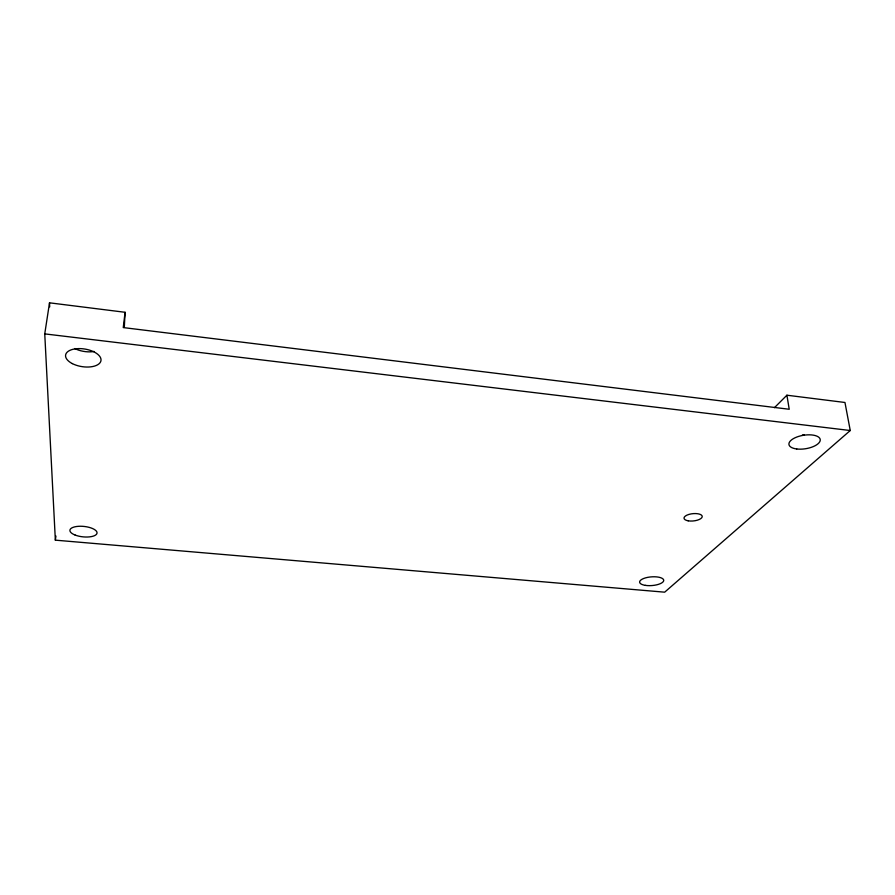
<?xml version="1.0" encoding="UTF-8"?>
<svg xmlns="http://www.w3.org/2000/svg" width="895" height="895" viewBox="0 0 895 895"><rect width="100%" height="100%" fill="white"/><g stroke="black" fill="none" stroke-linecap="round" stroke-linejoin="round"><path stroke-width="1.34" d="M124.304 327.391L125.087 312.288L49.516 302.823L44.75 333.891L55.356 540.155L664.672 592.177L850.25 430.517L844.958 402.481L786.906 395.21L774.443 407.672M125.087 312.288L123.253 327.581L789.222 409.261L786.906 395.21M55.356 540.155L55.926 536.015M44.75 333.891L850.25 430.517M49.516 302.823L49.695 306.895M94.109 351.466A17.788 9.028 9.2 0 1 74.755 348.535M804.392 434.701A15.752 6.914 -9.3 0 1 802.379 435.037M75.124 535.053A13.638 5.236 5.9 0 0 96.917 533.543A13.638 5.236 5.9 0 0 78.391 526.316A13.638 5.236 5.9 0 0 75.124 535.053M72.338 363.605A17.9 8.905 8.9 0 0 100.855 361.144A17.9 8.905 8.9 0 0 76.679 348.703A17.9 8.905 8.9 0 0 72.338 363.605M796.751 448.977A15.841 6.813 -9.1 0 0 820.256 439.948A15.841 6.813 -9.1 0 0 796.729 437.062A15.841 6.813 -9.1 0 0 796.751 448.977M645.407 585.375A12.105 4.363 -4.5 0 0 663.732 580.486A12.105 4.363 -4.5 0 0 645.866 577.778A12.105 4.363 -4.5 0 0 645.407 585.375M688.188 520.823A9.163 3.658 -5.9 0 0 702.228 516.695A9.163 3.658 -5.9 0 0 688.96 514.401A9.163 3.658 -5.9 0 0 688.188 520.823"/></g></svg>
